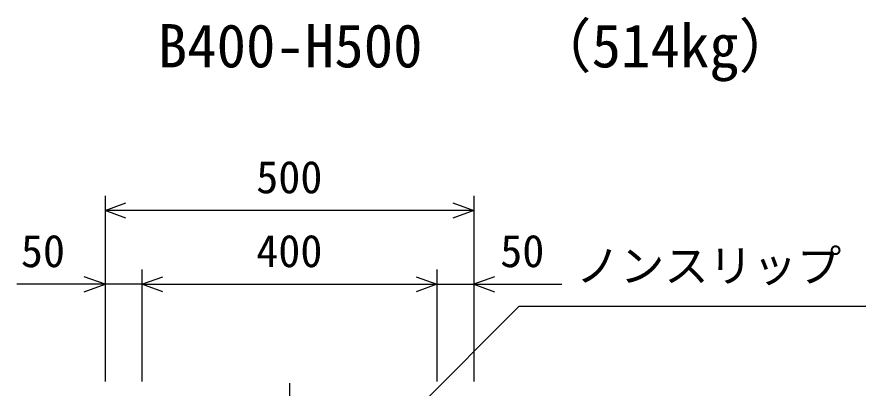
# Model space of a CAD drawing. Units: millimetres, scale not verified. Extents: x -16800 to 16800, y -5940 to 5940.
# Drawn here: x 3979 to 5120, y 3612 to 4115 of the extents above; entities that cross this region are included whole.
import ezdxf
from ezdxf.enums import TextEntityAlignment as Align

# ---------------------------------------------------------------- set-up
doc = ezdxf.new("R2010")
doc.units = ezdxf.units.MM
doc.header["$LTSCALE"] = 20
doc.linetypes.add('CHAIN1', pattern=[8, 5, -1, 1, -1])
doc.layers.add('0-0_DIM', color=7, linetype='Continuous', lineweight=25)
doc.layers.add('0-6_TXT', color=7, linetype='Continuous', lineweight=25)
doc.styles.add('ＭＳ ゴシック', font='')
doc.styles.get('ＭＳ ゴシック').set_extended_font_data('MS Gothic')

msp = doc.modelspace()

# ---------------------------------------------------------------- linework, layer by layer
at = {"layer": '0-0_DIM'}
for p, q in [((4098.52, 3872.67), (4098.52, 3620.93)), ((4598.52, 3872.67), (4598.52, 3620.93)), ((4598.52, 3852.67), (4098.52, 3852.67)), ((4148.52, 3772.67), (4148.52, 3620.93)), ((4548.52, 3772.67), (4548.52, 3620.93)), ((4098.52, 3752.67), (3978.86, 3752.67)), ((4148.52, 3752.67), (4098.52, 3752.67)), ((4148.52, 3752.67), (4548.52, 3752.67)), ((4548.52, 3752.67), (4598.52, 3752.67)), ((4598.52, 3752.67), (4718.19, 3752.67)), ((4517.47, 3580.16), (4659.69, 3722.37)), ((5216.57, 3722.37), (4659.69, 3722.37))]:
    msp.add_line(p, q, dxfattribs=at)
at = {"layer": '0-0_DIM', "linetype": 'CHAIN1'}
msp.add_line((4348.52, 3618.77), (4348.52, 2623.97), dxfattribs=at)
at = {"layer": '0-0_DIM'}
for points in [[(4126.75, 3842.41), (4098.56, 3852.67), (4126.75, 3862.94)], [(4570.37, 3862.94), (4598.56, 3852.67), (4570.37, 3842.41)], [(4070.33, 3742.41), (4098.52, 3752.67), (4070.33, 3762.94)], [(4176.72, 3742.41), (4148.52, 3752.67), (4176.72, 3762.94)], [(4520.41, 3762.94), (4548.6, 3752.67), (4520.41, 3742.41)], [(4626.64, 3762.94), (4598.45, 3752.67), (4626.64, 3742.41)]]:
    msp.add_lwpolyline(points, dxfattribs=at)

# ---------------------------------------------------------------- texts
at = {"layer": '0-0_DIM', "style": 'ＭＳ ゴシック'}
for s, p in [('500', (4303.52, 3862.67)), ('50', (3984.34, 3762.67)), ('400', (4303.52, 3762.67)), ('50', (4634.44, 3762.67)), ('ノンスリップ', (4736.99, 3742.55))]:
    msp.add_text(s, height=43.99, dxfattribs=at).set_placement(p, align=Align.BOTTOM_LEFT)
at = {"layer": '0-6_TXT', "style": 'ＭＳ ゴシック'}
for s, p in [('（514kg）', (4678.37, 4028.77)), ('B400-H500', (4170, 4028.77))]:
    msp.add_text(s, height=58.65, dxfattribs=at).set_placement(p, align=Align.BOTTOM_LEFT)

doc.saveas('drawing.dxf')
